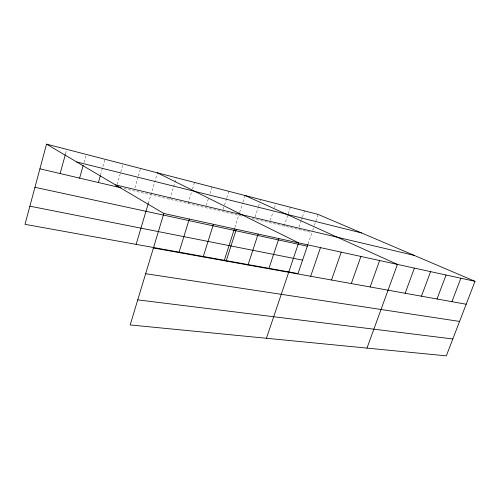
<?xml version="1.0" encoding="UTF-8"?>
<svg xmlns="http://www.w3.org/2000/svg" width="500" height="500" viewBox="0 0 500 500"><rect width="100%" height="100%" fill="white"/><g stroke="black" fill="none" stroke-linecap="round" stroke-linejoin="round"><path stroke-width="0.38" stroke-dasharray="2.5 1.88" d="M65.556 153.769L66.363 150.838M83.963 162.562L85.819 155.894M100.525 175.019L104.787 160.019M117.144 184.556L122.881 164.688M134.863 187.875L138.144 176.675M138.363 175.931L140.55 168.469M148.312 203.419L157.406 172.831M169.812 199.256L176.325 177.725M188.031 203.525L191.606 191.887M192.5 188.975L194.513 182.431M206.256 205.419L208.556 198.031M209.938 193.606L212.006 186.962M223.131 209.412L224.275 205.794M224.506 205.075L226.569 198.556M226.794 197.831L228.856 191.319M234.844 227.481L239.425 213.188M239.662 212.456L242.725 202.881M242.963 202.144L245.087 195.519M255.113 216.906L258.394 206.794M258.625 206.075L259.331 203.906M260.269 201.012L260.738 199.569M270.275 220.413L273.175 211.581M274.387 207.894L275.837 203.481M284.169 226.05L288.012 214.481M288.25 213.756L290.419 207.25M299.037 227.144L301.269 220.494M301.519 219.756L302.262 217.544M302.512 216.806L304.5 210.894M308.044 244.037L311.944 232.556M312.688 230.381L314.163 226.031M314.413 225.3L318.113 214.419M124.113 188.544L243.2 216.45M252.162 218.55L311.188 232.381"/><path stroke-width="0.75" d="M46.544 144.137L163.837 213.494L130.181 324.944L446.325 355.863L475 281.312L318.113 214.419L46.544 144.137L25 224.331L298.006 273.575L307.8 244.75M60.138 173.556L65.356 154.5M79.619 178.119L83.138 165.525M98.4 182.519L100.312 175.769M116.512 186.762L116.938 185.294M136.125 244.375L148.312 203.419M178.944 252.575L189.294 219.044M203.15 256.925L213.431 224.306M224.331 260.287L234.387 228.9M226.144 261.062L236.344 229.3M248.012 264.994L258.125 234.044M268.831 268.744L278.856 238.562M266.425 338.269L298.619 242.869L157.406 172.831M310.663 276.269L320.487 247.638M331.506 280.012L341.225 252.156M351.306 283.575L360.906 256.444M370.131 286.962L379.625 260.525M366.987 348.1L397.431 264.406L245.087 195.519M405.144 293.263L414.406 268.106M421.45 296.194L430.6 271.637M437.025 298.994L446.062 275.006M451.919 301.675L460.85 278.231M137.75 299.869L452.819 338.975M145.65 273.706L459.569 321.425M153.419 247.981L466.181 304.237M29.875 206.175L302.575 260.131M34.95 187.3L307.312 246.188M163.837 213.494L475 281.312M39.913 168.812L121.069 187.831M115.463 184.894L414.144 255.362M76.669 161.956L361.544 232.938"/></g></svg>
